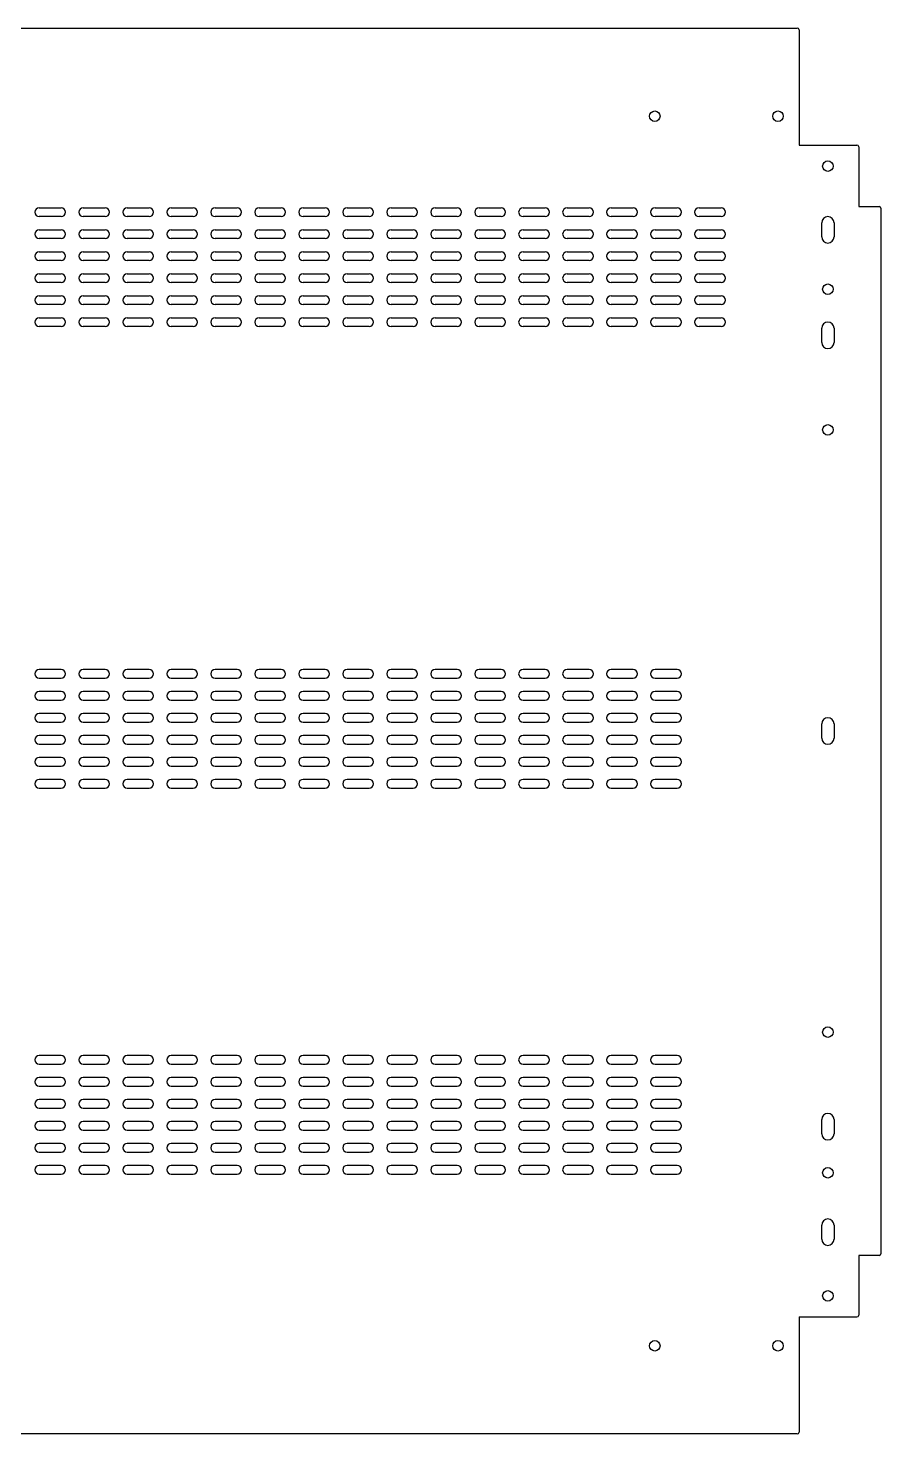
# Model space of a CAD drawing. Header units: millimetres. Extents: x 0 to 1894, y 0 to 845.
# Drawn here: x 1410 to 1894, y 0 to 799 of the extents above; entities that cross this region are included whole.
import ezdxf

# ---------------------------------------------------------------- set-up
doc = ezdxf.new("R2010")
doc.units = ezdxf.units.MM

msp = doc.modelspace()

# ---------------------------------------------------------------- linework, layer by layer
at = {"color": 7, "linetype": 'Continuous', "lineweight": 25}
for p, q in [((47.471, 799.4), (1846.929, 799.4)), ((1847.929, 798.4), (1847.929, 732.929)), ((1847.929, 732.929), (1880.8, 732.929)), ((1881.8, 731.929), (1881.8, 697.929)), ((1416.075, 697.2), (1428.575, 697.2)), ((1441.075, 697.2), (1453.575, 697.2)), ((1466.075, 697.2), (1478.575, 697.2)), ((1491.075, 697.2), (1503.575, 697.2)), ((1516.075, 697.2), (1528.575, 697.2)), ((1541.075, 697.2), (1553.575, 697.2)), ((1566.075, 697.2), (1578.575, 697.2)), ((1591.075, 697.2), (1603.575, 697.2)), ((1616.075, 697.2), (1628.575, 697.2)), ((1641.075, 697.2), (1653.575, 697.2)), ((1666.075, 697.2), (1678.575, 697.2)), ((1691.075, 697.2), (1703.575, 697.2)), ((1716.075, 697.2), (1728.575, 697.2)), ((1741.075, 697.2), (1753.575, 697.2)), ((1766.075, 697.2), (1778.575, 697.2)), ((1791.075, 697.2), (1803.575, 697.2)), ((1881.8, 697.929), (1893.4, 697.929)), ((1894.4, 696.929), (1894.4, 102.471)), ((1428.575, 692.2), (1416.075, 692.2)), ((1453.575, 692.2), (1441.075, 692.2)), ((1478.575, 692.2), (1466.075, 692.2)), ((1503.575, 692.2), (1491.075, 692.2)), ((1528.575, 692.2), (1516.075, 692.2)), ((1553.575, 692.2), (1541.075, 692.2)), ((1578.575, 692.2), (1566.075, 692.2)), ((1603.575, 692.2), (1591.075, 692.2)), ((1628.575, 692.2), (1616.075, 692.2)), ((1653.575, 692.2), (1641.075, 692.2)), ((1678.575, 692.2), (1666.075, 692.2)), ((1703.575, 692.2), (1691.075, 692.2)), ((1728.575, 692.2), (1716.075, 692.2)), ((1753.575, 692.2), (1741.075, 692.2)), ((1778.575, 692.2), (1766.075, 692.2)), ((1803.575, 692.2), (1791.075, 692.2)), ((1860.8, 680.7), (1860.8, 688.7)), ((1867.8, 688.7), (1867.8, 680.7)), ((1416.075, 684.7), (1428.575, 684.7)), ((1428.575, 679.7), (1416.075, 679.7)), ((1441.075, 684.7), (1453.575, 684.7)), ((1453.575, 679.7), (1441.075, 679.7)), ((1466.075, 684.7), (1478.575, 684.7)), ((1478.575, 679.7), (1466.075, 679.7)), ((1491.075, 684.7), (1503.575, 684.7)), ((1503.575, 679.7), (1491.075, 679.7)), ((1516.075, 684.7), (1528.575, 684.7)), ((1528.575, 679.7), (1516.075, 679.7)), ((1541.075, 684.7), (1553.575, 684.7)), ((1553.575, 679.7), (1541.075, 679.7)), ((1566.075, 684.7), (1578.575, 684.7)), ((1578.575, 679.7), (1566.075, 679.7)), ((1591.075, 684.7), (1603.575, 684.7)), ((1603.575, 679.7), (1591.075, 679.7)), ((1616.075, 684.7), (1628.575, 684.7)), ((1628.575, 679.7), (1616.075, 679.7)), ((1641.075, 684.7), (1653.575, 684.7)), ((1653.575, 679.7), (1641.075, 679.7)), ((1666.075, 684.7), (1678.575, 684.7)), ((1678.575, 679.7), (1666.075, 679.7)), ((1691.075, 684.7), (1703.575, 684.7)), ((1703.575, 679.7), (1691.075, 679.7)), ((1716.075, 684.7), (1728.575, 684.7)), ((1728.575, 679.7), (1716.075, 679.7)), ((1741.075, 684.7), (1753.575, 684.7)), ((1753.575, 679.7), (1741.075, 679.7)), ((1766.075, 684.7), (1778.575, 684.7)), ((1778.575, 679.7), (1766.075, 679.7)), ((1791.075, 684.7), (1803.575, 684.7)), ((1803.575, 679.7), (1791.075, 679.7)), ((1416.075, 672.2), (1428.575, 672.2)), ((1441.075, 672.2), (1453.575, 672.2)), ((1466.075, 672.2), (1478.575, 672.2)), ((1491.075, 672.2), (1503.575, 672.2)), ((1516.075, 672.2), (1528.575, 672.2)), ((1541.075, 672.2), (1553.575, 672.2)), ((1566.075, 672.2), (1578.575, 672.2)), ((1591.075, 672.2), (1603.575, 672.2)), ((1616.075, 672.2), (1628.575, 672.2)), ((1641.075, 672.2), (1653.575, 672.2)), ((1666.075, 672.2), (1678.575, 672.2)), ((1691.075, 672.2), (1703.575, 672.2)), ((1716.075, 672.2), (1728.575, 672.2)), ((1741.075, 672.2), (1753.575, 672.2)), ((1766.075, 672.2), (1778.575, 672.2)), ((1791.075, 672.2), (1803.575, 672.2)), ((1428.575, 667.2), (1416.075, 667.2)), ((1453.575, 667.2), (1441.075, 667.2)), ((1478.575, 667.2), (1466.075, 667.2)), ((1503.575, 667.2), (1491.075, 667.2)), ((1528.575, 667.2), (1516.075, 667.2)), ((1553.575, 667.2), (1541.075, 667.2)), ((1578.575, 667.2), (1566.075, 667.2)), ((1603.575, 667.2), (1591.075, 667.2)), ((1628.575, 667.2), (1616.075, 667.2)), ((1653.575, 667.2), (1641.075, 667.2)), ((1678.575, 667.2), (1666.075, 667.2)), ((1703.575, 667.2), (1691.075, 667.2)), ((1728.575, 667.2), (1716.075, 667.2)), ((1753.575, 667.2), (1741.075, 667.2)), ((1778.575, 667.2), (1766.075, 667.2)), ((1803.575, 667.2), (1791.075, 667.2)), ((1416.075, 659.7), (1428.575, 659.7)), ((1441.075, 659.7), (1453.575, 659.7)), ((1466.075, 659.7), (1478.575, 659.7)), ((1491.075, 659.7), (1503.575, 659.7)), ((1516.075, 659.7), (1528.575, 659.7)), ((1541.075, 659.7), (1553.575, 659.7)), ((1566.075, 659.7), (1578.575, 659.7)), ((1591.075, 659.7), (1603.575, 659.7)), ((1616.075, 659.7), (1628.575, 659.7)), ((1641.075, 659.7), (1653.575, 659.7)), ((1666.075, 659.7), (1678.575, 659.7)), ((1691.075, 659.7), (1703.575, 659.7)), ((1716.075, 659.7), (1728.575, 659.7)), ((1741.075, 659.7), (1753.575, 659.7)), ((1766.075, 659.7), (1778.575, 659.7)), ((1791.075, 659.7), (1803.575, 659.7)), ((1428.575, 654.7), (1416.075, 654.7)), ((1453.575, 654.7), (1441.075, 654.7)), ((1478.575, 654.7), (1466.075, 654.7)), ((1503.575, 654.7), (1491.075, 654.7)), ((1528.575, 654.7), (1516.075, 654.7)), ((1553.575, 654.7), (1541.075, 654.7)), ((1578.575, 654.7), (1566.075, 654.7)), ((1603.575, 654.7), (1591.075, 654.7)), ((1628.575, 654.7), (1616.075, 654.7)), ((1653.575, 654.7), (1641.075, 654.7)), ((1678.575, 654.7), (1666.075, 654.7)), ((1703.575, 654.7), (1691.075, 654.7)), ((1728.575, 654.7), (1716.075, 654.7)), ((1753.575, 654.7), (1741.075, 654.7)), ((1778.575, 654.7), (1766.075, 654.7)), ((1803.575, 654.7), (1791.075, 654.7)), ((1416.075, 647.2), (1428.575, 647.2)), ((1428.575, 642.2), (1416.075, 642.2)), ((1441.075, 647.2), (1453.575, 647.2)), ((1453.575, 642.2), (1441.075, 642.2)), ((1466.075, 647.2), (1478.575, 647.2)), ((1478.575, 642.2), (1466.075, 642.2)), ((1491.075, 647.2), (1503.575, 647.2)), ((1503.575, 642.2), (1491.075, 642.2)), ((1516.075, 647.2), (1528.575, 647.2)), ((1528.575, 642.2), (1516.075, 642.2)), ((1541.075, 647.2), (1553.575, 647.2)), ((1553.575, 642.2), (1541.075, 642.2)), ((1566.075, 647.2), (1578.575, 647.2)), ((1578.575, 642.2), (1566.075, 642.2)), ((1591.075, 647.2), (1603.575, 647.2)), ((1603.575, 642.2), (1591.075, 642.2)), ((1616.075, 647.2), (1628.575, 647.2)), ((1628.575, 642.2), (1616.075, 642.2)), ((1641.075, 647.2), (1653.575, 647.2)), ((1653.575, 642.2), (1641.075, 642.2)), ((1666.075, 647.2), (1678.575, 647.2)), ((1678.575, 642.2), (1666.075, 642.2)), ((1691.075, 647.2), (1703.575, 647.2)), ((1703.575, 642.2), (1691.075, 642.2)), ((1716.075, 647.2), (1728.575, 647.2)), ((1728.575, 642.2), (1716.075, 642.2)), ((1741.075, 647.2), (1753.575, 647.2)), ((1753.575, 642.2), (1741.075, 642.2)), ((1766.075, 647.2), (1778.575, 647.2)), ((1778.575, 642.2), (1766.075, 642.2)), ((1791.075, 647.2), (1803.575, 647.2)), ((1803.575, 642.2), (1791.075, 642.2)), ((1416.075, 634.7), (1428.575, 634.7)), ((1441.075, 634.7), (1453.575, 634.7)), ((1466.075, 634.7), (1478.575, 634.7)), ((1491.075, 634.7), (1503.575, 634.7)), ((1516.075, 634.7), (1528.575, 634.7)), ((1541.075, 634.7), (1553.575, 634.7)), ((1566.075, 634.7), (1578.575, 634.7)), ((1591.075, 634.7), (1603.575, 634.7)), ((1616.075, 634.7), (1628.575, 634.7)), ((1641.075, 634.7), (1653.575, 634.7)), ((1666.075, 634.7), (1678.575, 634.7)), ((1691.075, 634.7), (1703.575, 634.7)), ((1716.075, 634.7), (1728.575, 634.7)), ((1741.075, 634.7), (1753.575, 634.7)), ((1766.075, 634.7), (1778.575, 634.7)), ((1791.075, 634.7), (1803.575, 634.7)), ((1428.575, 629.7), (1416.075, 629.7)), ((1453.575, 629.7), (1441.075, 629.7)), ((1478.575, 629.7), (1466.075, 629.7)), ((1503.575, 629.7), (1491.075, 629.7)), ((1528.575, 629.7), (1516.075, 629.7)), ((1553.575, 629.7), (1541.075, 629.7)), ((1578.575, 629.7), (1566.075, 629.7)), ((1603.575, 629.7), (1591.075, 629.7)), ((1628.575, 629.7), (1616.075, 629.7)), ((1653.575, 629.7), (1641.075, 629.7)), ((1678.575, 629.7), (1666.075, 629.7)), ((1703.575, 629.7), (1691.075, 629.7)), ((1728.575, 629.7), (1716.075, 629.7)), ((1753.575, 629.7), (1741.075, 629.7)), ((1778.575, 629.7), (1766.075, 629.7)), ((1803.575, 629.7), (1791.075, 629.7)), ((1860.8, 620.7), (1860.8, 628.7)), ((1867.8, 628.7), (1867.8, 620.7)), ((1428.575, 434.7), (1416.075, 434.7)), ((1453.575, 434.7), (1441.075, 434.7)), ((1478.575, 434.7), (1466.075, 434.7)), ((1503.575, 434.7), (1491.075, 434.7)), ((1528.575, 434.7), (1516.075, 434.7)), ((1553.575, 434.7), (1541.075, 434.7)), ((1578.575, 434.7), (1566.075, 434.7)), ((1603.575, 434.7), (1591.075, 434.7)), ((1628.575, 434.7), (1616.075, 434.7)), ((1653.575, 434.7), (1641.075, 434.7)), ((1678.575, 434.7), (1666.075, 434.7)), ((1703.575, 434.7), (1691.075, 434.7)), ((1728.575, 434.7), (1716.075, 434.7)), ((1753.575, 434.7), (1741.075, 434.7)), ((1778.575, 434.7), (1766.075, 434.7)), ((1416.075, 429.7), (1428.575, 429.7)), ((1441.075, 429.7), (1453.575, 429.7)), ((1466.075, 429.7), (1478.575, 429.7)), ((1491.075, 429.7), (1503.575, 429.7)), ((1516.075, 429.7), (1528.575, 429.7)), ((1541.075, 429.7), (1553.575, 429.7)), ((1566.075, 429.7), (1578.575, 429.7)), ((1591.075, 429.7), (1603.575, 429.7)), ((1616.075, 429.7), (1628.575, 429.7)), ((1641.075, 429.7), (1653.575, 429.7)), ((1666.075, 429.7), (1678.575, 429.7)), ((1691.075, 429.7), (1703.575, 429.7)), ((1716.075, 429.7), (1728.575, 429.7)), ((1741.075, 429.7), (1753.575, 429.7)), ((1766.075, 429.7), (1778.575, 429.7)), ((1428.575, 422.2), (1416.075, 422.2)), ((1416.075, 417.2), (1428.575, 417.2)), ((1453.575, 422.2), (1441.075, 422.2)), ((1441.075, 417.2), (1453.575, 417.2)), ((1478.575, 422.2), (1466.075, 422.2)), ((1466.075, 417.2), (1478.575, 417.2)), ((1503.575, 422.2), (1491.075, 422.2)), ((1491.075, 417.2), (1503.575, 417.2)), ((1528.575, 422.2), (1516.075, 422.2)), ((1516.075, 417.2), (1528.575, 417.2)), ((1553.575, 422.2), (1541.075, 422.2)), ((1541.075, 417.2), (1553.575, 417.2)), ((1578.575, 422.2), (1566.075, 422.2)), ((1566.075, 417.2), (1578.575, 417.2)), ((1603.575, 422.2), (1591.075, 422.2)), ((1591.075, 417.2), (1603.575, 417.2)), ((1628.575, 422.2), (1616.075, 422.2)), ((1616.075, 417.2), (1628.575, 417.2)), ((1653.575, 422.2), (1641.075, 422.2)), ((1641.075, 417.2), (1653.575, 417.2)), ((1678.575, 422.2), (1666.075, 422.2)), ((1666.075, 417.2), (1678.575, 417.2)), ((1703.575, 422.2), (1691.075, 422.2)), ((1691.075, 417.2), (1703.575, 417.2)), ((1728.575, 422.2), (1716.075, 422.2)), ((1716.075, 417.2), (1728.575, 417.2)), ((1753.575, 422.2), (1741.075, 422.2)), ((1741.075, 417.2), (1753.575, 417.2)), ((1778.575, 422.2), (1766.075, 422.2)), ((1766.075, 417.2), (1778.575, 417.2)), ((1428.575, 409.7), (1416.075, 409.7)), ((1453.575, 409.7), (1441.075, 409.7)), ((1478.575, 409.7), (1466.075, 409.7)), ((1503.575, 409.7), (1491.075, 409.7)), ((1528.575, 409.7), (1516.075, 409.7)), ((1553.575, 409.7), (1541.075, 409.7)), ((1578.575, 409.7), (1566.075, 409.7)), ((1603.575, 409.7), (1591.075, 409.7)), ((1628.575, 409.7), (1616.075, 409.7)), ((1653.575, 409.7), (1641.075, 409.7)), ((1678.575, 409.7), (1666.075, 409.7)), ((1703.575, 409.7), (1691.075, 409.7)), ((1728.575, 409.7), (1716.075, 409.7)), ((1753.575, 409.7), (1741.075, 409.7)), ((1778.575, 409.7), (1766.075, 409.7)), ((1416.075, 404.7), (1428.575, 404.7)), ((1441.075, 404.7), (1453.575, 404.7)), ((1466.075, 404.7), (1478.575, 404.7)), ((1491.075, 404.7), (1503.575, 404.7)), ((1516.075, 404.7), (1528.575, 404.7)), ((1541.075, 404.7), (1553.575, 404.7)), ((1566.075, 404.7), (1578.575, 404.7)), ((1591.075, 404.7), (1603.575, 404.7)), ((1616.075, 404.7), (1628.575, 404.7)), ((1641.075, 404.7), (1653.575, 404.7)), ((1666.075, 404.7), (1678.575, 404.7)), ((1691.075, 404.7), (1703.575, 404.7)), ((1716.075, 404.7), (1728.575, 404.7)), ((1741.075, 404.7), (1753.575, 404.7)), ((1766.075, 404.7), (1778.575, 404.7)), ((1860.8, 395.7), (1860.8, 403.7)), ((1867.8, 403.7), (1867.8, 395.7)), ((1428.575, 397.2), (1416.075, 397.2)), ((1416.075, 392.2), (1428.575, 392.2)), ((1453.575, 397.2), (1441.075, 397.2)), ((1441.075, 392.2), (1453.575, 392.2)), ((1478.575, 397.2), (1466.075, 397.2)), ((1466.075, 392.2), (1478.575, 392.2)), ((1503.575, 397.2), (1491.075, 397.2)), ((1491.075, 392.2), (1503.575, 392.2)), ((1528.575, 397.2), (1516.075, 397.2)), ((1516.075, 392.2), (1528.575, 392.2)), ((1553.575, 397.2), (1541.075, 397.2)), ((1541.075, 392.2), (1553.575, 392.2)), ((1578.575, 397.2), (1566.075, 397.2)), ((1566.075, 392.2), (1578.575, 392.2)), ((1603.575, 397.2), (1591.075, 397.2)), ((1591.075, 392.2), (1603.575, 392.2)), ((1628.575, 397.2), (1616.075, 397.2)), ((1616.075, 392.2), (1628.575, 392.2)), ((1653.575, 397.2), (1641.075, 397.2)), ((1641.075, 392.2), (1653.575, 392.2)), ((1678.575, 397.2), (1666.075, 397.2)), ((1666.075, 392.2), (1678.575, 392.2)), ((1703.575, 397.2), (1691.075, 397.2)), ((1691.075, 392.2), (1703.575, 392.2)), ((1728.575, 397.2), (1716.075, 397.2)), ((1716.075, 392.2), (1728.575, 392.2)), ((1753.575, 397.2), (1741.075, 397.2)), ((1741.075, 392.2), (1753.575, 392.2)), ((1778.575, 397.2), (1766.075, 397.2)), ((1766.075, 392.2), (1778.575, 392.2)), ((1428.575, 384.7), (1416.075, 384.7)), ((1453.575, 384.7), (1441.075, 384.7)), ((1478.575, 384.7), (1466.075, 384.7)), ((1503.575, 384.7), (1491.075, 384.7)), ((1528.575, 384.7), (1516.075, 384.7)), ((1553.575, 384.7), (1541.075, 384.7)), ((1578.575, 384.7), (1566.075, 384.7)), ((1603.575, 384.7), (1591.075, 384.7)), ((1628.575, 384.7), (1616.075, 384.7)), ((1653.575, 384.7), (1641.075, 384.7)), ((1678.575, 384.7), (1666.075, 384.7)), ((1703.575, 384.7), (1691.075, 384.7)), ((1728.575, 384.7), (1716.075, 384.7)), ((1753.575, 384.7), (1741.075, 384.7)), ((1778.575, 384.7), (1766.075, 384.7)), ((1416.075, 379.7), (1428.575, 379.7)), ((1441.075, 379.7), (1453.575, 379.7)), ((1466.075, 379.7), (1478.575, 379.7)), ((1491.075, 379.7), (1503.575, 379.7)), ((1516.075, 379.7), (1528.575, 379.7)), ((1541.075, 379.7), (1553.575, 379.7)), ((1566.075, 379.7), (1578.575, 379.7)), ((1591.075, 379.7), (1603.575, 379.7)), ((1616.075, 379.7), (1628.575, 379.7)), ((1641.075, 379.7), (1653.575, 379.7)), ((1666.075, 379.7), (1678.575, 379.7)), ((1691.075, 379.7), (1703.575, 379.7)), ((1716.075, 379.7), (1728.575, 379.7)), ((1741.075, 379.7), (1753.575, 379.7)), ((1766.075, 379.7), (1778.575, 379.7)), ((1428.575, 372.2), (1416.075, 372.2)), ((1453.575, 372.2), (1441.075, 372.2)), ((1478.575, 372.2), (1466.075, 372.2)), ((1503.575, 372.2), (1491.075, 372.2)), ((1528.575, 372.2), (1516.075, 372.2)), ((1553.575, 372.2), (1541.075, 372.2)), ((1578.575, 372.2), (1566.075, 372.2)), ((1603.575, 372.2), (1591.075, 372.2)), ((1628.575, 372.2), (1616.075, 372.2)), ((1653.575, 372.2), (1641.075, 372.2)), ((1678.575, 372.2), (1666.075, 372.2)), ((1703.575, 372.2), (1691.075, 372.2)), ((1728.575, 372.2), (1716.075, 372.2)), ((1753.575, 372.2), (1741.075, 372.2)), ((1778.575, 372.2), (1766.075, 372.2)), ((1416.075, 367.2), (1428.575, 367.2)), ((1441.075, 367.2), (1453.575, 367.2)), ((1466.075, 367.2), (1478.575, 367.2)), ((1491.075, 367.2), (1503.575, 367.2)), ((1516.075, 367.2), (1528.575, 367.2)), ((1541.075, 367.2), (1553.575, 367.2)), ((1566.075, 367.2), (1578.575, 367.2)), ((1591.075, 367.2), (1603.575, 367.2)), ((1616.075, 367.2), (1628.575, 367.2)), ((1641.075, 367.2), (1653.575, 367.2)), ((1666.075, 367.2), (1678.575, 367.2)), ((1691.075, 367.2), (1703.575, 367.2)), ((1716.075, 367.2), (1728.575, 367.2)), ((1741.075, 367.2), (1753.575, 367.2)), ((1766.075, 367.2), (1778.575, 367.2)), ((1428.575, 215.2), (1416.075, 215.2)), ((1416.075, 210.2), (1428.575, 210.2)), ((1453.575, 215.2), (1441.075, 215.2)), ((1441.075, 210.2), (1453.575, 210.2)), ((1478.575, 215.2), (1466.075, 215.2)), ((1466.075, 210.2), (1478.575, 210.2)), ((1503.575, 215.2), (1491.075, 215.2)), ((1491.075, 210.2), (1503.575, 210.2)), ((1528.575, 215.2), (1516.075, 215.2)), ((1516.075, 210.2), (1528.575, 210.2)), ((1553.575, 215.2), (1541.075, 215.2)), ((1541.075, 210.2), (1553.575, 210.2)), ((1578.575, 215.2), (1566.075, 215.2)), ((1566.075, 210.2), (1578.575, 210.2)), ((1603.575, 215.2), (1591.075, 215.2)), ((1591.075, 210.2), (1603.575, 210.2)), ((1628.575, 215.2), (1616.075, 215.2)), ((1616.075, 210.2), (1628.575, 210.2)), ((1653.575, 215.2), (1641.075, 215.2)), ((1641.075, 210.2), (1653.575, 210.2)), ((1678.575, 215.2), (1666.075, 215.2)), ((1666.075, 210.2), (1678.575, 210.2)), ((1703.575, 215.2), (1691.075, 215.2)), ((1691.075, 210.2), (1703.575, 210.2)), ((1728.575, 215.2), (1716.075, 215.2)), ((1716.075, 210.2), (1728.575, 210.2)), ((1753.575, 215.2), (1741.075, 215.2)), ((1741.075, 210.2), (1753.575, 210.2)), ((1778.575, 215.2), (1766.075, 215.2)), ((1766.075, 210.2), (1778.575, 210.2)), ((1428.575, 202.7), (1416.075, 202.7)), ((1453.575, 202.7), (1441.075, 202.7)), ((1478.575, 202.7), (1466.075, 202.7)), ((1503.575, 202.7), (1491.075, 202.7)), ((1528.575, 202.7), (1516.075, 202.7)), ((1553.575, 202.7), (1541.075, 202.7)), ((1578.575, 202.7), (1566.075, 202.7)), ((1603.575, 202.7), (1591.075, 202.7)), ((1628.575, 202.7), (1616.075, 202.7)), ((1653.575, 202.7), (1641.075, 202.7)), ((1678.575, 202.7), (1666.075, 202.7)), ((1703.575, 202.7), (1691.075, 202.7)), ((1728.575, 202.7), (1716.075, 202.7)), ((1753.575, 202.7), (1741.075, 202.7)), ((1778.575, 202.7), (1766.075, 202.7)), ((1416.075, 197.7), (1428.575, 197.7)), ((1441.075, 197.7), (1453.575, 197.7)), ((1466.075, 197.7), (1478.575, 197.7)), ((1491.075, 197.7), (1503.575, 197.7)), ((1516.075, 197.7), (1528.575, 197.7)), ((1541.075, 197.7), (1553.575, 197.7)), ((1566.075, 197.7), (1578.575, 197.7)), ((1591.075, 197.7), (1603.575, 197.7)), ((1616.075, 197.7), (1628.575, 197.7)), ((1641.075, 197.7), (1653.575, 197.7)), ((1666.075, 197.7), (1678.575, 197.7)), ((1691.075, 197.7), (1703.575, 197.7)), ((1716.075, 197.7), (1728.575, 197.7)), ((1741.075, 197.7), (1753.575, 197.7)), ((1766.075, 197.7), (1778.575, 197.7)), ((1428.575, 190.2), (1416.075, 190.2)), ((1416.075, 185.2), (1428.575, 185.2)), ((1453.575, 190.2), (1441.075, 190.2)), ((1441.075, 185.2), (1453.575, 185.2)), ((1478.575, 190.2), (1466.075, 190.2)), ((1466.075, 185.2), (1478.575, 185.2)), ((1503.575, 190.2), (1491.075, 190.2)), ((1491.075, 185.2), (1503.575, 185.2)), ((1528.575, 190.2), (1516.075, 190.2)), ((1516.075, 185.2), (1528.575, 185.2)), ((1553.575, 190.2), (1541.075, 190.2)), ((1541.075, 185.2), (1553.575, 185.2)), ((1578.575, 190.2), (1566.075, 190.2)), ((1566.075, 185.2), (1578.575, 185.2)), ((1603.575, 190.2), (1591.075, 190.2)), ((1591.075, 185.2), (1603.575, 185.2)), ((1628.575, 190.2), (1616.075, 190.2)), ((1616.075, 185.2), (1628.575, 185.2)), ((1653.575, 190.2), (1641.075, 190.2)), ((1641.075, 185.2), (1653.575, 185.2)), ((1678.575, 190.2), (1666.075, 190.2)), ((1666.075, 185.2), (1678.575, 185.2)), ((1703.575, 190.2), (1691.075, 190.2)), ((1691.075, 185.2), (1703.575, 185.2)), ((1728.575, 190.2), (1716.075, 190.2)), ((1716.075, 185.2), (1728.575, 185.2)), ((1753.575, 190.2), (1741.075, 190.2)), ((1741.075, 185.2), (1753.575, 185.2)), ((1778.575, 190.2), (1766.075, 190.2)), ((1766.075, 185.2), (1778.575, 185.2)), ((1428.575, 177.7), (1416.075, 177.7)), ((1453.575, 177.7), (1441.075, 177.7)), ((1478.575, 177.7), (1466.075, 177.7)), ((1503.575, 177.7), (1491.075, 177.7)), ((1528.575, 177.7), (1516.075, 177.7)), ((1553.575, 177.7), (1541.075, 177.7)), ((1578.575, 177.7), (1566.075, 177.7)), ((1603.575, 177.7), (1591.075, 177.7)), ((1628.575, 177.7), (1616.075, 177.7)), ((1653.575, 177.7), (1641.075, 177.7)), ((1678.575, 177.7), (1666.075, 177.7)), ((1703.575, 177.7), (1691.075, 177.7)), ((1728.575, 177.7), (1716.075, 177.7)), ((1753.575, 177.7), (1741.075, 177.7)), ((1778.575, 177.7), (1766.075, 177.7)), ((1860.8, 170.7), (1860.8, 178.7)), ((1867.8, 178.7), (1867.8, 170.7)), ((1416.075, 172.7), (1428.575, 172.7)), ((1441.075, 172.7), (1453.575, 172.7)), ((1466.075, 172.7), (1478.575, 172.7)), ((1491.075, 172.7), (1503.575, 172.7)), ((1516.075, 172.7), (1528.575, 172.7)), ((1541.075, 172.7), (1553.575, 172.7)), ((1566.075, 172.7), (1578.575, 172.7)), ((1591.075, 172.7), (1603.575, 172.7)), ((1616.075, 172.7), (1628.575, 172.7)), ((1641.075, 172.7), (1653.575, 172.7)), ((1666.075, 172.7), (1678.575, 172.7)), ((1691.075, 172.7), (1703.575, 172.7)), ((1716.075, 172.7), (1728.575, 172.7)), ((1741.075, 172.7), (1753.575, 172.7)), ((1766.075, 172.7), (1778.575, 172.7)), ((1428.575, 165.2), (1416.075, 165.2)), ((1416.075, 160.2), (1428.575, 160.2)), ((1453.575, 165.2), (1441.075, 165.2)), ((1441.075, 160.2), (1453.575, 160.2)), ((1478.575, 165.2), (1466.075, 165.2)), ((1466.075, 160.2), (1478.575, 160.2)), ((1503.575, 165.2), (1491.075, 165.2)), ((1491.075, 160.2), (1503.575, 160.2)), ((1528.575, 165.2), (1516.075, 165.2)), ((1516.075, 160.2), (1528.575, 160.2)), ((1553.575, 165.2), (1541.075, 165.2)), ((1541.075, 160.2), (1553.575, 160.2)), ((1578.575, 165.2), (1566.075, 165.2)), ((1566.075, 160.2), (1578.575, 160.2)), ((1603.575, 165.2), (1591.075, 165.2)), ((1591.075, 160.2), (1603.575, 160.2)), ((1628.575, 165.2), (1616.075, 165.2)), ((1616.075, 160.2), (1628.575, 160.2)), ((1653.575, 165.2), (1641.075, 165.2)), ((1641.075, 160.2), (1653.575, 160.2)), ((1678.575, 165.2), (1666.075, 165.2)), ((1666.075, 160.2), (1678.575, 160.2)), ((1703.575, 165.2), (1691.075, 165.2)), ((1691.075, 160.2), (1703.575, 160.2)), ((1728.575, 165.2), (1716.075, 165.2)), ((1716.075, 160.2), (1728.575, 160.2)), ((1753.575, 165.2), (1741.075, 165.2)), ((1741.075, 160.2), (1753.575, 160.2)), ((1778.575, 165.2), (1766.075, 165.2)), ((1766.075, 160.2), (1778.575, 160.2)), ((1428.575, 152.7), (1416.075, 152.7)), ((1453.575, 152.7), (1441.075, 152.7)), ((1478.575, 152.7), (1466.075, 152.7)), ((1503.575, 152.7), (1491.075, 152.7)), ((1528.575, 152.7), (1516.075, 152.7)), ((1553.575, 152.7), (1541.075, 152.7)), ((1578.575, 152.7), (1566.075, 152.7)), ((1603.575, 152.7), (1591.075, 152.7)), ((1628.575, 152.7), (1616.075, 152.7)), ((1653.575, 152.7), (1641.075, 152.7)), ((1678.575, 152.7), (1666.075, 152.7)), ((1703.575, 152.7), (1691.075, 152.7)), ((1728.575, 152.7), (1716.075, 152.7)), ((1753.575, 152.7), (1741.075, 152.7)), ((1778.575, 152.7), (1766.075, 152.7)), ((1416.075, 147.7), (1428.575, 147.7)), ((1441.075, 147.7), (1453.575, 147.7)), ((1466.075, 147.7), (1478.575, 147.7)), ((1491.075, 147.7), (1503.575, 147.7)), ((1516.075, 147.7), (1528.575, 147.7)), ((1541.075, 147.7), (1553.575, 147.7)), ((1566.075, 147.7), (1578.575, 147.7)), ((1591.075, 147.7), (1603.575, 147.7)), ((1616.075, 147.7), (1628.575, 147.7)), ((1641.075, 147.7), (1653.575, 147.7)), ((1666.075, 147.7), (1678.575, 147.7)), ((1691.075, 147.7), (1703.575, 147.7)), ((1716.075, 147.7), (1728.575, 147.7)), ((1741.075, 147.7), (1753.575, 147.7)), ((1766.075, 147.7), (1778.575, 147.7)), ((1860.8, 110.7), (1860.8, 118.7)), ((1867.8, 118.7), (1867.8, 110.7)), ((1893.4, 101.471), (1881.8, 101.471)), ((1881.8, 101.471), (1881.8, 67.471)), ((1847.929, 66.471), (1880.8, 66.471)), ((1847.929, 66.471), (1847.929, 1)), ((1846.929, 0), (47.471, 0))]:
    msp.add_line(p, q, dxfattribs=at)
for centre in [(1765.929, 749.3), (1835.929, 749.3), (1864.3, 720.929), (1864.3, 650.929), (1864.3, 570.929), (1864.3, 228.471), (1864.3, 148.471), (1864.3, 78.471), (1765.929, 50.1), (1835.929, 50.1)]:
    msp.add_circle(centre, 3, dxfattribs=at)
for centre, radius, start, end in [((1846.929, 798.4), 1, 0, 90), ((1880.8, 731.929), 1, 0, 90), ((1416.075, 694.7), 2.5, 90, 270), ((1428.575, 694.7), 2.5, 270, 90), ((1441.075, 694.7), 2.5, 90, 270), ((1453.575, 694.7), 2.5, 270, 90), ((1466.075, 694.7), 2.5, 90, 270), ((1478.575, 694.7), 2.5, 270, 90), ((1491.075, 694.7), 2.5, 90, 270), ((1503.575, 694.7), 2.5, 270, 90), ((1516.075, 694.7), 2.5, 90, 270), ((1528.575, 694.7), 2.5, 270, 90), ((1541.075, 694.7), 2.5, 90, 270), ((1553.575, 694.7), 2.5, 270, 90), ((1566.075, 694.7), 2.5, 90, 270), ((1578.575, 694.7), 2.5, 270, 90), ((1591.075, 694.7), 2.5, 90, 270), ((1603.575, 694.7), 2.5, 270, 90), ((1616.075, 694.7), 2.5, 90, 270), ((1628.575, 694.7), 2.5, 270, 90), ((1641.075, 694.7), 2.5, 90, 270), ((1653.575, 694.7), 2.5, 270, 90), ((1666.075, 694.7), 2.5, 90, 270), ((1678.575, 694.7), 2.5, 270, 90), ((1691.075, 694.7), 2.5, 90, 270), ((1703.575, 694.7), 2.5, 270, 90), ((1716.075, 694.7), 2.5, 90, 270), ((1728.575, 694.7), 2.5, 270, 90), ((1741.075, 694.7), 2.5, 90, 270), ((1753.575, 694.7), 2.5, 270, 90), ((1766.075, 694.7), 2.5, 90, 270), ((1778.575, 694.7), 2.5, 270, 90), ((1791.075, 694.7), 2.5, 90, 270), ((1803.575, 694.7), 2.5, 270, 90), ((1893.4, 696.929), 1, 0, 90), ((1864.3, 688.7), 3.5, 0, 180), ((1416.075, 682.2), 2.5, 90, 270), ((1428.575, 682.2), 2.5, 270, 90), ((1441.075, 682.2), 2.5, 90, 270), ((1453.575, 682.2), 2.5, 270, 90), ((1466.075, 682.2), 2.5, 90, 270), ((1478.575, 682.2), 2.5, 270, 90), ((1491.075, 682.2), 2.5, 90, 270), ((1503.575, 682.2), 2.5, 270, 90), ((1516.075, 682.2), 2.5, 90, 270), ((1528.575, 682.2), 2.5, 270, 90), ((1541.075, 682.2), 2.5, 90, 270), ((1553.575, 682.2), 2.5, 270, 90), ((1566.075, 682.2), 2.5, 90, 270), ((1578.575, 682.2), 2.5, 270, 90), ((1591.075, 682.2), 2.5, 90, 270), ((1603.575, 682.2), 2.5, 270, 90), ((1616.075, 682.2), 2.5, 90, 270), ((1628.575, 682.2), 2.5, 270, 90), ((1641.075, 682.2), 2.5, 90, 270), ((1653.575, 682.2), 2.5, 270, 90), ((1666.075, 682.2), 2.5, 90, 270), ((1678.575, 682.2), 2.5, 270, 90), ((1691.075, 682.2), 2.5, 90, 270), ((1703.575, 682.2), 2.5, 270, 90), ((1716.075, 682.2), 2.5, 90, 270), ((1728.575, 682.2), 2.5, 270, 90), ((1741.075, 682.2), 2.5, 90, 270), ((1753.575, 682.2), 2.5, 270, 90), ((1766.075, 682.2), 2.5, 90, 270), ((1778.575, 682.2), 2.5, 270, 90), ((1791.075, 682.2), 2.5, 90, 270), ((1803.575, 682.2), 2.5, 270, 90), ((1864.3, 680.7), 3.5, 180, 0), ((1416.075, 669.7), 2.5, 90, 270), ((1428.575, 669.7), 2.5, 270, 90), ((1441.075, 669.7), 2.5, 90, 270), ((1453.575, 669.7), 2.5, 270, 90), ((1466.075, 669.7), 2.5, 90, 270), ((1478.575, 669.7), 2.5, 270, 90), ((1491.075, 669.7), 2.5, 90, 270), ((1503.575, 669.7), 2.5, 270, 90), ((1516.075, 669.7), 2.5, 90, 270), ((1528.575, 669.7), 2.5, 270, 90), ((1541.075, 669.7), 2.5, 90, 270), ((1553.575, 669.7), 2.5, 270, 90), ((1566.075, 669.7), 2.5, 90, 270), ((1578.575, 669.7), 2.5, 270, 90), ((1591.075, 669.7), 2.5, 90, 270), ((1603.575, 669.7), 2.5, 270, 90), ((1616.075, 669.7), 2.5, 90, 270), ((1628.575, 669.7), 2.5, 270, 90), ((1641.075, 669.7), 2.5, 90, 270), ((1653.575, 669.7), 2.5, 270, 90), ((1666.075, 669.7), 2.5, 90, 270), ((1678.575, 669.7), 2.5, 270, 90), ((1691.075, 669.7), 2.5, 90, 270), ((1703.575, 669.7), 2.5, 270, 90), ((1716.075, 669.7), 2.5, 90, 270), ((1728.575, 669.7), 2.5, 270, 90), ((1741.075, 669.7), 2.5, 90, 270), ((1753.575, 669.7), 2.5, 270, 90), ((1766.075, 669.7), 2.5, 90, 270), ((1778.575, 669.7), 2.5, 270, 90), ((1791.075, 669.7), 2.5, 90, 270), ((1803.575, 669.7), 2.5, 270, 90), ((1416.075, 657.2), 2.5, 90, 270), ((1428.575, 657.2), 2.5, 270, 90), ((1441.075, 657.2), 2.5, 90, 270), ((1453.575, 657.2), 2.5, 270, 90), ((1466.075, 657.2), 2.5, 90, 270), ((1478.575, 657.2), 2.5, 270, 90), ((1491.075, 657.2), 2.5, 90, 270), ((1503.575, 657.2), 2.5, 270, 90), ((1516.075, 657.2), 2.5, 90, 270), ((1528.575, 657.2), 2.5, 270, 90), ((1541.075, 657.2), 2.5, 90, 270), ((1553.575, 657.2), 2.5, 270, 90), ((1566.075, 657.2), 2.5, 90, 270), ((1578.575, 657.2), 2.5, 270, 90), ((1591.075, 657.2), 2.5, 90, 270), ((1603.575, 657.2), 2.5, 270, 90), ((1616.075, 657.2), 2.5, 90, 270), ((1628.575, 657.2), 2.5, 270, 90), ((1641.075, 657.2), 2.5, 90, 270), ((1653.575, 657.2), 2.5, 270, 90), ((1666.075, 657.2), 2.5, 90, 270), ((1678.575, 657.2), 2.5, 270, 90), ((1691.075, 657.2), 2.5, 90, 270), ((1703.575, 657.2), 2.5, 270, 90), ((1716.075, 657.2), 2.5, 90, 270), ((1728.575, 657.2), 2.5, 270, 90), ((1741.075, 657.2), 2.5, 90, 270), ((1753.575, 657.2), 2.5, 270, 90), ((1766.075, 657.2), 2.5, 90, 270), ((1778.575, 657.2), 2.5, 270, 90), ((1791.075, 657.2), 2.5, 90, 270), ((1803.575, 657.2), 2.5, 270, 90), ((1416.075, 644.7), 2.5, 90, 270), ((1428.575, 644.7), 2.5, 270, 90), ((1441.075, 644.7), 2.5, 90, 270), ((1453.575, 644.7), 2.5, 270, 90), ((1466.075, 644.7), 2.5, 90, 270), ((1478.575, 644.7), 2.5, 270, 90), ((1491.075, 644.7), 2.5, 90, 270), ((1503.575, 644.7), 2.5, 270, 90), ((1516.075, 644.7), 2.5, 90, 270), ((1528.575, 644.7), 2.5, 270, 90), ((1541.075, 644.7), 2.5, 90, 270), ((1553.575, 644.7), 2.5, 270, 90), ((1566.075, 644.7), 2.5, 90, 270), ((1578.575, 644.7), 2.5, 270, 90), ((1591.075, 644.7), 2.5, 90, 270), ((1603.575, 644.7), 2.5, 270, 90), ((1616.075, 644.7), 2.5, 90, 270), ((1628.575, 644.7), 2.5, 270, 90), ((1641.075, 644.7), 2.5, 90, 270), ((1653.575, 644.7), 2.5, 270, 90), ((1666.075, 644.7), 2.5, 90, 270), ((1678.575, 644.7), 2.5, 270, 90), ((1691.075, 644.7), 2.5, 90, 270), ((1703.575, 644.7), 2.5, 270, 90), ((1716.075, 644.7), 2.5, 90, 270), ((1728.575, 644.7), 2.5, 270, 90), ((1741.075, 644.7), 2.5, 90, 270), ((1753.575, 644.7), 2.5, 270, 90), ((1766.075, 644.7), 2.5, 90, 270), ((1778.575, 644.7), 2.5, 270, 90), ((1791.075, 644.7), 2.5, 90, 270), ((1803.575, 644.7), 2.5, 270, 90), ((1416.075, 632.2), 2.5, 90, 270), ((1428.575, 632.2), 2.5, 270, 90), ((1441.075, 632.2), 2.5, 90, 270), ((1453.575, 632.2), 2.5, 270, 90), ((1466.075, 632.2), 2.5, 90, 270), ((1478.575, 632.2), 2.5, 270, 90), ((1491.075, 632.2), 2.5, 90, 270), ((1503.575, 632.2), 2.5, 270, 90), ((1516.075, 632.2), 2.5, 90, 270), ((1528.575, 632.2), 2.5, 270, 90), ((1541.075, 632.2), 2.5, 90, 270), ((1553.575, 632.2), 2.5, 270, 90), ((1566.075, 632.2), 2.5, 90, 270), ((1578.575, 632.2), 2.5, 270, 90), ((1591.075, 632.2), 2.5, 90, 270), ((1603.575, 632.2), 2.5, 270, 90), ((1616.075, 632.2), 2.5, 90, 270), ((1628.575, 632.2), 2.5, 270, 90), ((1641.075, 632.2), 2.5, 90, 270), ((1653.575, 632.2), 2.5, 270, 90), ((1666.075, 632.2), 2.5, 90, 270), ((1678.575, 632.2), 2.5, 270, 90), ((1691.075, 632.2), 2.5, 90, 270), ((1703.575, 632.2), 2.5, 270, 90), ((1716.075, 632.2), 2.5, 90, 270), ((1728.575, 632.2), 2.5, 270, 90), ((1741.075, 632.2), 2.5, 90, 270), ((1753.575, 632.2), 2.5, 270, 90), ((1766.075, 632.2), 2.5, 90, 270), ((1778.575, 632.2), 2.5, 270, 90), ((1791.075, 632.2), 2.5, 90, 270), ((1803.575, 632.2), 2.5, 270, 90), ((1864.3, 628.7), 3.5, 0, 180), ((1864.3, 620.7), 3.5, 180, 0), ((1416.075, 432.2), 2.5, 90, 270), ((1428.575, 432.2), 2.5, 270, 90), ((1441.075, 432.2), 2.5, 90, 270), ((1453.575, 432.2), 2.5, 270, 90), ((1466.075, 432.2), 2.5, 90, 270), ((1478.575, 432.2), 2.5, 270, 90), ((1491.075, 432.2), 2.5, 90, 270), ((1503.575, 432.2), 2.5, 270, 90), ((1516.075, 432.2), 2.5, 90, 270), ((1528.575, 432.2), 2.5, 270, 90), ((1541.075, 432.2), 2.5, 90, 270), ((1553.575, 432.2), 2.5, 270, 90), ((1566.075, 432.2), 2.5, 90, 270), ((1578.575, 432.2), 2.5, 270, 90), ((1591.075, 432.2), 2.5, 90, 270), ((1603.575, 432.2), 2.5, 270, 90), ((1616.075, 432.2), 2.5, 90, 270), ((1628.575, 432.2), 2.5, 270, 90), ((1641.075, 432.2), 2.5, 90, 270), ((1653.575, 432.2), 2.5, 270, 90), ((1666.075, 432.2), 2.5, 90, 270), ((1678.575, 432.2), 2.5, 270, 90), ((1691.075, 432.2), 2.5, 90, 270), ((1703.575, 432.2), 2.5, 270, 90), ((1716.075, 432.2), 2.5, 90, 270), ((1728.575, 432.2), 2.5, 270, 90), ((1741.075, 432.2), 2.5, 90, 270), ((1753.575, 432.2), 2.5, 270, 90), ((1766.075, 432.2), 2.5, 90, 270), ((1778.575, 432.2), 2.5, 270, 90), ((1416.075, 419.7), 2.5, 90, 270), ((1428.575, 419.7), 2.5, 270, 90), ((1441.075, 419.7), 2.5, 90, 270), ((1453.575, 419.7), 2.5, 270, 90), ((1466.075, 419.7), 2.5, 90, 270), ((1478.575, 419.7), 2.5, 270, 90), ((1491.075, 419.7), 2.5, 90, 270), ((1503.575, 419.7), 2.5, 270, 90), ((1516.075, 419.7), 2.5, 90, 270), ((1528.575, 419.7), 2.5, 270, 90), ((1541.075, 419.7), 2.5, 90, 270), ((1553.575, 419.7), 2.5, 270, 90), ((1566.075, 419.7), 2.5, 90, 270), ((1578.575, 419.7), 2.5, 270, 90), ((1591.075, 419.7), 2.5, 90, 270), ((1603.575, 419.7), 2.5, 270, 90), ((1616.075, 419.7), 2.5, 90, 270), ((1628.575, 419.7), 2.5, 270, 90), ((1641.075, 419.7), 2.5, 90, 270), ((1653.575, 419.7), 2.5, 270, 90), ((1666.075, 419.7), 2.5, 90, 270), ((1678.575, 419.7), 2.5, 270, 90), ((1691.075, 419.7), 2.5, 90, 270), ((1703.575, 419.7), 2.5, 270, 90), ((1716.075, 419.7), 2.5, 90, 270), ((1728.575, 419.7), 2.5, 270, 90), ((1741.075, 419.7), 2.5, 90, 270), ((1753.575, 419.7), 2.5, 270, 90), ((1766.075, 419.7), 2.5, 90, 270), ((1778.575, 419.7), 2.5, 270, 90), ((1416.075, 407.2), 2.5, 90, 270), ((1428.575, 407.2), 2.5, 270, 90), ((1441.075, 407.2), 2.5, 90, 270), ((1453.575, 407.2), 2.5, 270, 90), ((1466.075, 407.2), 2.5, 90, 270), ((1478.575, 407.2), 2.5, 270, 90), ((1491.075, 407.2), 2.5, 90, 270), ((1503.575, 407.2), 2.5, 270, 90), ((1516.075, 407.2), 2.5, 90, 270), ((1528.575, 407.2), 2.5, 270, 90), ((1541.075, 407.2), 2.5, 90, 270), ((1553.575, 407.2), 2.5, 270, 90), ((1566.075, 407.2), 2.5, 90, 270), ((1578.575, 407.2), 2.5, 270, 90), ((1591.075, 407.2), 2.5, 90, 270), ((1603.575, 407.2), 2.5, 270, 90), ((1616.075, 407.2), 2.5, 90, 270), ((1628.575, 407.2), 2.5, 270, 90), ((1641.075, 407.2), 2.5, 90, 270), ((1653.575, 407.2), 2.5, 270, 90), ((1666.075, 407.2), 2.5, 90, 270), ((1678.575, 407.2), 2.5, 270, 90), ((1691.075, 407.2), 2.5, 90, 270), ((1703.575, 407.2), 2.5, 270, 90), ((1716.075, 407.2), 2.5, 90, 270), ((1728.575, 407.2), 2.5, 270, 90), ((1741.075, 407.2), 2.5, 90, 270), ((1753.575, 407.2), 2.5, 270, 90), ((1766.075, 407.2), 2.5, 90, 270), ((1778.575, 407.2), 2.5, 270, 90), ((1864.3, 403.7), 3.5, 0, 180), ((1416.075, 394.7), 2.5, 90, 270), ((1428.575, 394.7), 2.5, 270, 90), ((1441.075, 394.7), 2.5, 90, 270), ((1453.575, 394.7), 2.5, 270, 90), ((1466.075, 394.7), 2.5, 90, 270), ((1478.575, 394.7), 2.5, 270, 90), ((1491.075, 394.7), 2.5, 90, 270), ((1503.575, 394.7), 2.5, 270, 90), ((1516.075, 394.7), 2.5, 90, 270), ((1528.575, 394.7), 2.5, 270, 90), ((1541.075, 394.7), 2.5, 90, 270), ((1553.575, 394.7), 2.5, 270, 90), ((1566.075, 394.7), 2.5, 90, 270), ((1578.575, 394.7), 2.5, 270, 90), ((1591.075, 394.7), 2.5, 90, 270), ((1603.575, 394.7), 2.5, 270, 90), ((1616.075, 394.7), 2.5, 90, 270), ((1628.575, 394.7), 2.5, 270, 90), ((1641.075, 394.7), 2.5, 90, 270), ((1653.575, 394.7), 2.5, 270, 90), ((1666.075, 394.7), 2.5, 90, 270), ((1678.575, 394.7), 2.5, 270, 90), ((1691.075, 394.7), 2.5, 90, 270), ((1703.575, 394.7), 2.5, 270, 90), ((1716.075, 394.7), 2.5, 90, 270), ((1728.575, 394.7), 2.5, 270, 90), ((1741.075, 394.7), 2.5, 90, 270), ((1753.575, 394.7), 2.5, 270, 90), ((1766.075, 394.7), 2.5, 90, 270), ((1778.575, 394.7), 2.5, 270, 90), ((1864.3, 395.7), 3.5, 180, 0), ((1416.075, 382.2), 2.5, 90, 270), ((1428.575, 382.2), 2.5, 270, 90), ((1441.075, 382.2), 2.5, 90, 270), ((1453.575, 382.2), 2.5, 270, 90), ((1466.075, 382.2), 2.5, 90, 270), ((1478.575, 382.2), 2.5, 270, 90), ((1491.075, 382.2), 2.5, 90, 270), ((1503.575, 382.2), 2.5, 270, 90), ((1516.075, 382.2), 2.5, 90, 270), ((1528.575, 382.2), 2.5, 270, 90), ((1541.075, 382.2), 2.5, 90, 270), ((1553.575, 382.2), 2.5, 270, 90), ((1566.075, 382.2), 2.5, 90, 270), ((1578.575, 382.2), 2.5, 270, 90), ((1591.075, 382.2), 2.5, 90, 270), ((1603.575, 382.2), 2.5, 270, 90), ((1616.075, 382.2), 2.5, 90, 270), ((1628.575, 382.2), 2.5, 270, 90), ((1641.075, 382.2), 2.5, 90, 270), ((1653.575, 382.2), 2.5, 270, 90), ((1666.075, 382.2), 2.5, 90, 270), ((1678.575, 382.2), 2.5, 270, 90), ((1691.075, 382.2), 2.5, 90, 270), ((1703.575, 382.2), 2.5, 270, 90), ((1716.075, 382.2), 2.5, 90, 270), ((1728.575, 382.2), 2.5, 270, 90), ((1741.075, 382.2), 2.5, 90, 270), ((1753.575, 382.2), 2.5, 270, 90), ((1766.075, 382.2), 2.5, 90, 270), ((1778.575, 382.2), 2.5, 270, 90), ((1416.075, 369.7), 2.5, 90, 270), ((1428.575, 369.7), 2.5, 270, 90), ((1441.075, 369.7), 2.5, 90, 270), ((1453.575, 369.7), 2.5, 270, 90), ((1466.075, 369.7), 2.5, 90, 270), ((1478.575, 369.7), 2.5, 270, 90), ((1491.075, 369.7), 2.5, 90, 270), ((1503.575, 369.7), 2.5, 270, 90), ((1516.075, 369.7), 2.5, 90, 270), ((1528.575, 369.7), 2.5, 270, 90), ((1541.075, 369.7), 2.5, 90, 270), ((1553.575, 369.7), 2.5, 270, 90), ((1566.075, 369.7), 2.5, 90, 270), ((1578.575, 369.7), 2.5, 270, 90), ((1591.075, 369.7), 2.5, 90, 270), ((1603.575, 369.7), 2.5, 270, 90), ((1616.075, 369.7), 2.5, 90, 270), ((1628.575, 369.7), 2.5, 270, 90), ((1641.075, 369.7), 2.5, 90, 270), ((1653.575, 369.7), 2.5, 270, 90), ((1666.075, 369.7), 2.5, 90, 270), ((1678.575, 369.7), 2.5, 270, 90), ((1691.075, 369.7), 2.5, 90, 270), ((1703.575, 369.7), 2.5, 270, 90), ((1716.075, 369.7), 2.5, 90, 270), ((1728.575, 369.7), 2.5, 270, 90), ((1741.075, 369.7), 2.5, 90, 270), ((1753.575, 369.7), 2.5, 270, 90), ((1766.075, 369.7), 2.5, 90, 270), ((1778.575, 369.7), 2.5, 270, 90), ((1416.075, 212.7), 2.5, 90, 270), ((1428.575, 212.7), 2.5, 270, 90), ((1441.075, 212.7), 2.5, 90, 270), ((1453.575, 212.7), 2.5, 270, 90), ((1466.075, 212.7), 2.5, 90, 270), ((1478.575, 212.7), 2.5, 270, 90), ((1491.075, 212.7), 2.5, 90, 270), ((1503.575, 212.7), 2.5, 270, 90), ((1516.075, 212.7), 2.5, 90, 270), ((1528.575, 212.7), 2.5, 270, 90), ((1541.075, 212.7), 2.5, 90, 270), ((1553.575, 212.7), 2.5, 270, 90), ((1566.075, 212.7), 2.5, 90, 270), ((1578.575, 212.7), 2.5, 270, 90), ((1591.075, 212.7), 2.5, 90, 270), ((1603.575, 212.7), 2.5, 270, 90), ((1616.075, 212.7), 2.5, 90, 270), ((1628.575, 212.7), 2.5, 270, 90), ((1641.075, 212.7), 2.5, 90, 270), ((1653.575, 212.7), 2.5, 270, 90), ((1666.075, 212.7), 2.5, 90, 270), ((1678.575, 212.7), 2.5, 270, 90), ((1691.075, 212.7), 2.5, 90, 270), ((1703.575, 212.7), 2.5, 270, 90), ((1716.075, 212.7), 2.5, 90, 270), ((1728.575, 212.7), 2.5, 270, 90), ((1741.075, 212.7), 2.5, 90, 270), ((1753.575, 212.7), 2.5, 270, 90), ((1766.075, 212.7), 2.5, 90, 270), ((1778.575, 212.7), 2.5, 270, 90), ((1416.075, 200.2), 2.5, 90, 270), ((1428.575, 200.2), 2.5, 270, 90), ((1441.075, 200.2), 2.5, 90, 270), ((1453.575, 200.2), 2.5, 270, 90), ((1466.075, 200.2), 2.5, 90, 270), ((1478.575, 200.2), 2.5, 270, 90), ((1491.075, 200.2), 2.5, 90, 270), ((1503.575, 200.2), 2.5, 270, 90), ((1516.075, 200.2), 2.5, 90, 270), ((1528.575, 200.2), 2.5, 270, 90), ((1541.075, 200.2), 2.5, 90, 270), ((1553.575, 200.2), 2.5, 270, 90), ((1566.075, 200.2), 2.5, 90, 270), ((1578.575, 200.2), 2.5, 270, 90), ((1591.075, 200.2), 2.5, 90, 270), ((1603.575, 200.2), 2.5, 270, 90), ((1616.075, 200.2), 2.5, 90, 270), ((1628.575, 200.2), 2.5, 270, 90), ((1641.075, 200.2), 2.5, 90, 270), ((1653.575, 200.2), 2.5, 270, 90), ((1666.075, 200.2), 2.5, 90, 270), ((1678.575, 200.2), 2.5, 270, 90), ((1691.075, 200.2), 2.5, 90, 270), ((1703.575, 200.2), 2.5, 270, 90), ((1716.075, 200.2), 2.5, 90, 270), ((1728.575, 200.2), 2.5, 270, 90), ((1741.075, 200.2), 2.5, 90, 270), ((1753.575, 200.2), 2.5, 270, 90), ((1766.075, 200.2), 2.5, 90, 270), ((1778.575, 200.2), 2.5, 270, 90), ((1416.075, 187.7), 2.5, 90, 270), ((1428.575, 187.7), 2.5, 270, 90), ((1441.075, 187.7), 2.5, 90, 270), ((1453.575, 187.7), 2.5, 270, 90), ((1466.075, 187.7), 2.5, 90, 270), ((1478.575, 187.7), 2.5, 270, 90), ((1491.075, 187.7), 2.5, 90, 270), ((1503.575, 187.7), 2.5, 270, 90), ((1516.075, 187.7), 2.5, 90, 270), ((1528.575, 187.7), 2.5, 270, 90), ((1541.075, 187.7), 2.5, 90, 270), ((1553.575, 187.7), 2.5, 270, 90), ((1566.075, 187.7), 2.5, 90, 270), ((1578.575, 187.7), 2.5, 270, 90), ((1591.075, 187.7), 2.5, 90, 270), ((1603.575, 187.7), 2.5, 270, 90), ((1616.075, 187.7), 2.5, 90, 270), ((1628.575, 187.7), 2.5, 270, 90), ((1641.075, 187.7), 2.5, 90, 270), ((1653.575, 187.7), 2.5, 270, 90), ((1666.075, 187.7), 2.5, 90, 270), ((1678.575, 187.7), 2.5, 270, 90), ((1691.075, 187.7), 2.5, 90, 270), ((1703.575, 187.7), 2.5, 270, 90), ((1716.075, 187.7), 2.5, 90, 270), ((1728.575, 187.7), 2.5, 270, 90), ((1741.075, 187.7), 2.5, 90, 270), ((1753.575, 187.7), 2.5, 270, 90), ((1766.075, 187.7), 2.5, 90, 270), ((1778.575, 187.7), 2.5, 270, 90), ((1416.075, 175.2), 2.5, 90, 270), ((1428.575, 175.2), 2.5, 270, 90), ((1441.075, 175.2), 2.5, 90, 270), ((1453.575, 175.2), 2.5, 270, 90), ((1466.075, 175.2), 2.5, 90, 270), ((1478.575, 175.2), 2.5, 270, 90), ((1491.075, 175.2), 2.5, 90, 270), ((1503.575, 175.2), 2.5, 270, 90), ((1516.075, 175.2), 2.5, 90, 270), ((1528.575, 175.2), 2.5, 270, 90), ((1541.075, 175.2), 2.5, 90, 270), ((1553.575, 175.2), 2.5, 270, 90), ((1566.075, 175.2), 2.5, 90, 270), ((1578.575, 175.2), 2.5, 270, 90), ((1591.075, 175.2), 2.5, 90, 270), ((1603.575, 175.2), 2.5, 270, 90), ((1616.075, 175.2), 2.5, 90, 270), ((1628.575, 175.2), 2.5, 270, 90), ((1641.075, 175.2), 2.5, 90, 270), ((1653.575, 175.2), 2.5, 270, 90), ((1666.075, 175.2), 2.5, 90, 270), ((1678.575, 175.2), 2.5, 270, 90), ((1691.075, 175.2), 2.5, 90, 270), ((1703.575, 175.2), 2.5, 270, 90), ((1716.075, 175.2), 2.5, 90, 270), ((1728.575, 175.2), 2.5, 270, 90), ((1741.075, 175.2), 2.5, 90, 270), ((1753.575, 175.2), 2.5, 270, 90), ((1766.075, 175.2), 2.5, 90, 270), ((1778.575, 175.2), 2.5, 270, 90), ((1864.3, 178.7), 3.5, 0, 180), ((1864.3, 170.7), 3.5, 180, 0), ((1416.075, 162.7), 2.5, 90, 270), ((1428.575, 162.7), 2.5, 270, 90), ((1441.075, 162.7), 2.5, 90, 270), ((1453.575, 162.7), 2.5, 270, 90), ((1466.075, 162.7), 2.5, 90, 270), ((1478.575, 162.7), 2.5, 270, 90), ((1491.075, 162.7), 2.5, 90, 270), ((1503.575, 162.7), 2.5, 270, 90), ((1516.075, 162.7), 2.5, 90, 270), ((1528.575, 162.7), 2.5, 270, 90), ((1541.075, 162.7), 2.5, 90, 270), ((1553.575, 162.7), 2.5, 270, 90), ((1566.075, 162.7), 2.5, 90, 270), ((1578.575, 162.7), 2.5, 270, 90), ((1591.075, 162.7), 2.5, 90, 270), ((1603.575, 162.7), 2.5, 270, 90), ((1616.075, 162.7), 2.5, 90, 270), ((1628.575, 162.7), 2.5, 270, 90), ((1641.075, 162.7), 2.5, 90, 270), ((1653.575, 162.7), 2.5, 270, 90), ((1666.075, 162.7), 2.5, 90, 270), ((1678.575, 162.7), 2.5, 270, 90), ((1691.075, 162.7), 2.5, 90, 270), ((1703.575, 162.7), 2.5, 270, 90), ((1716.075, 162.7), 2.5, 90, 270), ((1728.575, 162.7), 2.5, 270, 90), ((1741.075, 162.7), 2.5, 90, 270), ((1753.575, 162.7), 2.5, 270, 90), ((1766.075, 162.7), 2.5, 90, 270), ((1778.575, 162.7), 2.5, 270, 90), ((1416.075, 150.2), 2.5, 90, 270), ((1428.575, 150.2), 2.5, 270, 90), ((1441.075, 150.2), 2.5, 90, 270), ((1453.575, 150.2), 2.5, 270, 90), ((1466.075, 150.2), 2.5, 90, 270), ((1478.575, 150.2), 2.5, 270, 90), ((1491.075, 150.2), 2.5, 90, 270), ((1503.575, 150.2), 2.5, 270, 90), ((1516.075, 150.2), 2.5, 90, 270), ((1528.575, 150.2), 2.5, 270, 90), ((1541.075, 150.2), 2.5, 90, 270), ((1553.575, 150.2), 2.5, 270, 90), ((1566.075, 150.2), 2.5, 90, 270), ((1578.575, 150.2), 2.5, 270, 90), ((1591.075, 150.2), 2.5, 90, 270), ((1603.575, 150.2), 2.5, 270, 90), ((1616.075, 150.2), 2.5, 90, 270), ((1628.575, 150.2), 2.5, 270, 90), ((1641.075, 150.2), 2.5, 90, 270), ((1653.575, 150.2), 2.5, 270, 90), ((1666.075, 150.2), 2.5, 90, 270), ((1678.575, 150.2), 2.5, 270, 90), ((1691.075, 150.2), 2.5, 90, 270), ((1703.575, 150.2), 2.5, 270, 90), ((1716.075, 150.2), 2.5, 90, 270), ((1728.575, 150.2), 2.5, 270, 90), ((1741.075, 150.2), 2.5, 90, 270), ((1753.575, 150.2), 2.5, 270, 90), ((1766.075, 150.2), 2.5, 90, 270), ((1778.575, 150.2), 2.5, 270, 90), ((1864.3, 118.7), 3.5, 0, 180), ((1864.3, 110.7), 3.5, 180, 0), ((1893.4, 102.471), 1, 270, 0), ((1880.8, 67.471), 1, 270, 0), ((1846.929, 1), 1, 270, 0)]:
    msp.add_arc(centre, radius, start, end, dxfattribs=at)

doc.saveas('drawing.dxf')
